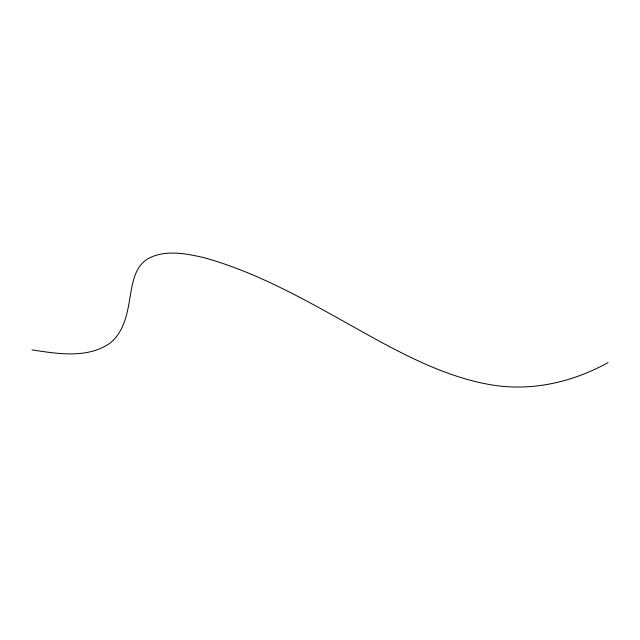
<?xml version="1.0" encoding="UTF-8"?>
<svg xmlns="http://www.w3.org/2000/svg" width="640" height="640" viewBox="0 0 640 640"><rect width="100%" height="100%" fill="white"/><g stroke="black" fill="none" stroke-linecap="round" stroke-linejoin="round"><path stroke-width="0.96" d="M608 362.584C572.616 382.304 531.056 391.744 490.816 384.76C454.312 378.536 420.352 362.864 387.824 345.736C327.672 313.608 269.384 275.552 202.976 257.408C185.04 253.376 164.68 249.52 147.704 258.84C134.056 267.352 132.256 284.664 129.72 299.088C127.12 315.144 123.272 332.824 109.72 343.368C86.96 358.856 57.48 353.776 32 349.872"/></g></svg>
